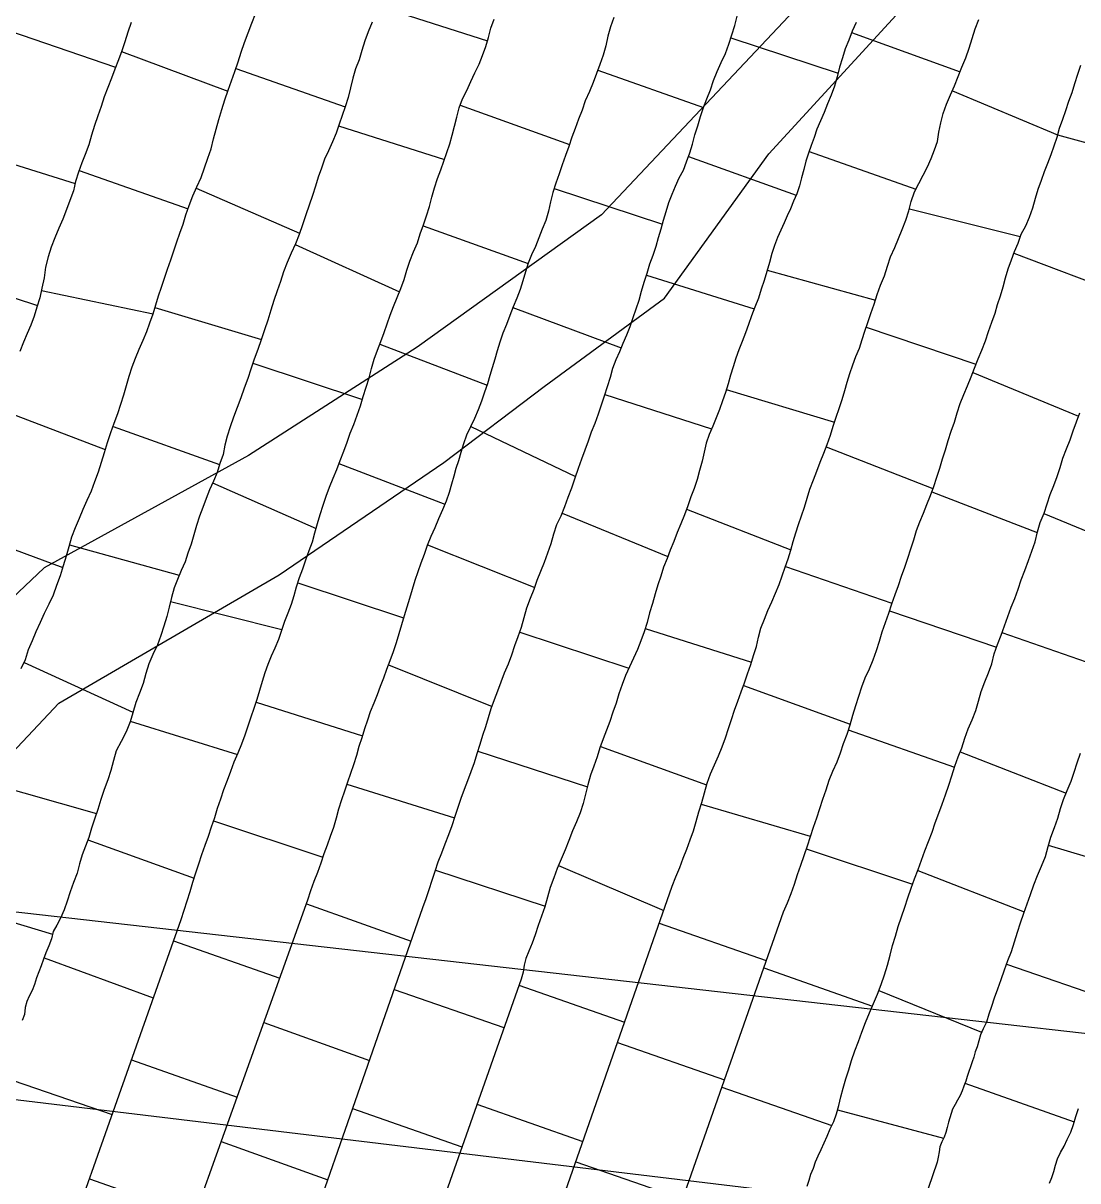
# Model space of a CAD drawing. Extents: x 703186 to 703989, y 1560402 to 1561368.
# Drawn here: x 703878.1 to 703919.84, y 1560635.93 to 1560681.77 of the extents above; entities that cross this region are included whole.
import ezdxf

# ---------------------------------------------------------------- set-up
doc = ezdxf.new("R2010")
doc.units = 0
for name, color, linetype in [('10124_2002_REAL', 30, 'Continuous'), ('AGROCAD PLL', 7, 'Continuous'), ('PANTE_2002', 7, 'Continuous')]:
    doc.layers.add(name, color=color, linetype=linetype)

msp = doc.modelspace()

# ---------------------------------------------------------------- linework, layer by layer
at = {"layer": '10124_2002_REAL'}
for points in [[(703877.2147, 1560626.0873), (703884.3525, 1560646.2816), (703884.4722, 1560646.6468), (703884.5976, 1560647.015), (703884.7132, 1560647.3811), (703884.821, 1560647.7558), (703884.9383, 1560648.1215), (703885.053, 1560648.4881), (703885.1792, 1560648.8529), (703885.3079, 1560649.2214), (703885.437, 1560649.5813), (703885.5603, 1560649.9451), (703885.6832, 1560650.3146), (703885.8005, 1560650.686), (703885.9226, 1560651.0608), (703886.0462, 1560651.4283), (703886.1836, 1560651.7933), (703886.3192, 1560652.1552), (703886.459, 1560652.5225), (703886.6072, 1560652.8794), (703886.7566, 1560653.2295), (703886.8885, 1560653.5838), (703887.0102, 1560653.9443), (703887.127, 1560654.2995), (703887.2489, 1560654.6504), (703887.3614, 1560655.0041), (703887.4644, 1560655.3623), (703887.5803, 1560655.7121), (703887.6861, 1560656.0528), (703887.8053, 1560656.3859), (703887.9302, 1560656.7194), (703888.0751, 1560657.0374), (703888.217, 1560657.3744), (703888.3356, 1560657.7395), (703888.4615, 1560658.0836), (703888.5864, 1560658.4242), (703888.7162, 1560658.7683), (703888.8222, 1560659.1048), (703888.9251, 1560659.4551), (703889.0433, 1560659.8129), (703889.1658, 1560660.1676), (703889.2891, 1560660.5209), (703889.4188, 1560660.8836), (703889.5494, 1560661.2336), (703889.6523, 1560661.5899), (703889.7517, 1560661.9577), (703889.861, 1560662.3151), (703889.9809, 1560662.6806), (703890.0896, 1560663.0442), (703890.2279, 1560663.3938), (703890.3715, 1560663.7496), (703890.5131, 1560664.101), (703890.6477, 1560664.4526), (703890.7912, 1560664.8178), (703890.9195, 1560665.1769), (703891.0412, 1560665.538), (703891.1916, 1560665.8826), (703891.3225, 1560666.2438), (703891.4562, 1560666.6138), (703891.5621, 1560666.9823), (703891.6772, 1560667.3539), (703891.7959, 1560667.7243), (703891.8866, 1560668.0899), (703891.9973, 1560668.4563), (703892.1264, 1560668.818), (703892.2586, 1560669.1641), (703892.3891, 1560669.5136), (703892.513, 1560669.8592), (703892.6272, 1560670.2015), (703892.7534, 1560670.5522), (703892.8988, 1560670.9055), (703893.044, 1560671.2618), (703893.1753, 1560671.6175), (703893.2879, 1560671.9807), (703893.4109, 1560672.3438), (703893.5567, 1560672.7063), (703893.7081, 1560673.073), (703893.817, 1560673.4304), (703893.945, 1560673.7872), (703894.0685, 1560674.143), (703894.187, 1560674.5083), (703894.28, 1560674.8756), (703894.386, 1560675.2496), (703894.5047, 1560675.6105), (703894.6272, 1560675.9581), (703894.7553, 1560676.3027), (703894.8751, 1560676.6442), (703894.983, 1560676.9855), (703895.0793, 1560677.3341), (703895.1745, 1560677.6884), (703895.2679, 1560678.0459), (703895.3629, 1560678.4127), (703895.49, 1560678.7654), (703895.6554, 1560679.1049), (703895.815, 1560679.4539), (703895.9771, 1560679.801), (703896.1493, 1560680.1446), (703896.2806, 1560680.4864), (703896.4117, 1560680.8456), (703896.5168, 1560681.2023), (703896.616, 1560681.5637), (703896.7466, 1560681.92)], [(703878.0291, 1560656.2216), (703878.1917, 1560656.577), (703878.3149, 1560656.9639), (703878.4787, 1560657.3215), (703878.622, 1560657.6796), (703878.7854, 1560658.0497), (703878.9497, 1560658.4102), (703879.1259, 1560658.7766), (703879.3032, 1560659.1384), (703879.4416, 1560659.512), (703879.5764, 1560659.9035), (703879.7033, 1560660.2895), (703879.8157, 1560660.6707), (703879.9232, 1560661.0444), (703880.0297, 1560661.4301), (703880.1677, 1560661.7988), (703880.3271, 1560662.1655), (703880.4733, 1560662.524), (703880.6371, 1560662.8857), (703880.802, 1560663.2491), (703880.9455, 1560663.6226), (703881.0873, 1560664.0039), (703881.2019, 1560664.3811), (703881.3154, 1560664.773), (703881.4392, 1560665.1684), (703881.5708, 1560665.5545), (703881.7065, 1560665.9331), (703881.8451, 1560666.3064), (703881.9702, 1560666.6771), (703882.0884, 1560667.0479), (703882.1949, 1560667.4172), (703882.2977, 1560667.7867), (703882.4104, 1560668.1636), (703882.5471, 1560668.5072), (703882.6922, 1560668.8614), (703882.8475, 1560669.2165), (703882.9964, 1560669.5522), (703883.1166, 1560669.9055), (703883.2419, 1560670.2612), (703883.349, 1560670.6177), (703883.4624, 1560670.9696), (703883.584, 1560671.3174), (703883.6928, 1560671.6746), (703883.8124, 1560672.0304), (703883.9459, 1560672.3986), (703884.0635, 1560672.7527), (703884.185, 1560673.1031), (703884.3057, 1560673.4572), (703884.434, 1560673.8128), (703884.5411, 1560674.1815), (703884.6784, 1560674.5531), (703884.8212, 1560674.9252), (703884.9793, 1560675.2894), (703885.1436, 1560675.6565), (703885.2769, 1560676.0367), (703885.4132, 1560676.4153), (703885.5405, 1560676.7914), (703885.6398, 1560677.1864), (703885.7468, 1560677.5741), (703885.8418, 1560677.9547), (703885.9667, 1560678.343), (703886.0874, 1560678.7309), (703886.2101, 1560679.1083), (703886.3448, 1560679.4859), (703886.4787, 1560679.8535), (703886.6131, 1560680.237), (703886.7338, 1560680.6186), (703886.8588, 1560681.0065), (703887.0043, 1560681.3819), (703887.1499, 1560681.7643), (703887.2928, 1560682.135)], [(703901.4858, 1560681.9861), (703901.3518, 1560681.6161), (703901.2464, 1560681.2521), (703901.1632, 1560680.8732), (703901.0572, 1560680.497), (703900.9257, 1560680.1332), (703900.7971, 1560679.7702), (703900.6616, 1560679.4127), (703900.5136, 1560679.0544), (703900.3508, 1560678.6915), (703900.2258, 1560678.3274), (703900.082, 1560677.9707), (703899.9474, 1560677.6014), (703899.8146, 1560677.2458), (703899.6961, 1560676.8852), (703899.5703, 1560676.5206), (703899.4367, 1560676.1613), (703899.3187, 1560675.798), (703899.19, 1560675.4274), (703899.0699, 1560675.0614), (703898.9713, 1560674.6866), (703898.8871, 1560674.3159), (703898.7838, 1560673.9563), (703898.6417, 1560673.606), (703898.5153, 1560673.27), (703898.3788, 1560672.9253), (703898.2272, 1560672.5935), (703898.0897, 1560672.266), (703897.9887, 1560671.919), (703897.8746, 1560671.5661), (703897.7685, 1560671.2241), (703897.6389, 1560670.8737), (703897.4982, 1560670.5315), (703897.3694, 1560670.1858), (703897.2302, 1560669.8378), (703897.092, 1560669.4935), (703896.9653, 1560669.1384), (703896.8579, 1560668.7964), (703896.766, 1560668.4605), (703896.6669, 1560668.1263), (703896.5699, 1560667.8199), (703896.4824, 1560667.4843), (703896.3602, 1560667.1519), (703896.2446, 1560666.8039), (703896.1055, 1560666.4527), (703895.9621, 1560666.109), (703895.8046, 1560665.7793), (703895.6523, 1560665.4473), (703895.5243, 1560665.114), (703895.4204, 1560664.7678), (703895.3266, 1560664.4419), (703895.2285, 1560664.1332), (703895.1411, 1560663.8266), (703895.052, 1560663.5189), (703894.9588, 1560663.1891), (703894.8399, 1560662.8387), (703894.7034, 1560662.5042), (703894.546, 1560662.1448), (703894.3887, 1560661.7889), (703894.2383, 1560661.4412), (703894.0969, 1560661.0847), (703893.9696, 1560660.7336), (703893.8434, 1560660.3895), (703893.7211, 1560660.0395), (703893.5995, 1560659.6959), (703893.4991, 1560659.3439), (703893.3873, 1560658.9919), (703893.2816, 1560658.6458), (703893.1759, 1560658.2968), (703893.0787, 1560657.9424), (703892.9764, 1560657.5848), (703892.8632, 1560657.2268), (703892.7476, 1560656.8755), (703892.6203, 1560656.5176), (703892.4854, 1560656.1797), (703892.3645, 1560655.8316), (703892.226, 1560655.4977), (703892.1091, 1560655.1674), (703891.9784, 1560654.8392), (703891.8409, 1560654.5002), (703891.726, 1560654.1722), (703891.6153, 1560653.8288), (703891.5044, 1560653.4753), (703891.3925, 1560653.1259), (703891.2988, 1560652.7647), (703891.1827, 1560652.4055), (703891.0559, 1560652.0635), (703890.9348, 1560651.7129), (703890.8244, 1560651.3613), (703890.7073, 1560651.0156), (703890.587, 1560650.6515), (703890.4857, 1560650.2849), (703890.3839, 1560649.9252), (703890.2591, 1560649.5703), (703890.1298, 1560649.2173), (703890.0077, 1560648.8729), (703889.8834, 1560648.5092), (703889.7492, 1560648.1377), (703889.6015, 1560647.7852), (703889.4687, 1560647.4196), (703889.3591, 1560647.0392), (703881.4257, 1560624.8938)], [(703886.8918, 1560626.5872), (703893.9184, 1560646.757), (703894.051, 1560647.1073), (703894.1739, 1560647.4677), (703894.2918, 1560647.8381), (703894.4111, 1560648.1969), (703894.5319, 1560648.5636), (703894.6759, 1560648.9177), (703894.8056, 1560649.2805), (703894.9473, 1560649.6404), (703895.0778, 1560650.0007), (703895.1945, 1560650.371), (703895.3239, 1560650.7255), (703895.4415, 1560651.0838), (703895.5717, 1560651.4344), (703895.7022, 1560651.7825), (703895.8346, 1560652.1366), (703895.9635, 1560652.4971), (703896.0717, 1560652.8567), (703896.1888, 1560653.2158), (703896.2883, 1560653.5755), (703896.4081, 1560653.9191), (703896.5139, 1560654.2791), (703896.6298, 1560654.6311), (703896.7581, 1560654.9825), (703896.8932, 1560655.3273), (703897.0153, 1560655.6899), (703897.1566, 1560656.0479), (703897.3094, 1560656.3946), (703897.4366, 1560656.758), (703897.5587, 1560657.1235), (703897.6969, 1560657.4877), (703897.8185, 1560657.8562), (703897.9294, 1560658.2348), (703898.0379, 1560658.6193), (703898.1783, 1560658.9944), (703898.3222, 1560659.3507), (703898.4406, 1560659.7116), (703898.5872, 1560660.0673), (703898.7296, 1560660.4267), (703898.872, 1560660.7926), (703898.9943, 1560661.1696), (703899.0996, 1560661.5429), (703899.229, 1560661.9109), (703899.3934, 1560662.261), (703899.5416, 1560662.6231), (703899.6753, 1560662.9955), (703899.8199, 1560663.3689), (703899.9493, 1560663.7654), (703900.0862, 1560664.1417), (703900.2186, 1560664.5113), (703900.3507, 1560664.876), (703900.4729, 1560665.2258), (703900.6016, 1560665.5824), (703900.7387, 1560665.9291), (703900.8723, 1560666.297), (703900.9969, 1560666.6583), (703901.1128, 1560667.017), (703901.2306, 1560667.3813), (703901.3438, 1560667.7476), (703901.4434, 1560668.1043), (703901.5778, 1560668.4444), (703901.7103, 1560668.7723), (703901.8514, 1560669.1018), (703901.9938, 1560669.4284), (703902.1247, 1560669.7625), (703902.2414, 1560670.1142), (703902.3603, 1560670.4593), (703902.4764, 1560670.7994), (703902.5799, 1560671.1524), (703902.6849, 1560671.5063), (703902.797, 1560671.867), (703902.9094, 1560672.2332), (703903.0318, 1560672.5849), (703903.1502, 1560672.934), (703903.2504, 1560673.2788), (703903.3586, 1560673.6165), (703903.4396, 1560673.9701), (703903.5514, 1560674.3083), (703903.6597, 1560674.6669), (703903.7839, 1560674.9964), (703903.9191, 1560675.3113), (703904.0632, 1560675.6356), (703904.2372, 1560675.9477), (703904.3546, 1560676.2811), (703904.4807, 1560676.6313), (703904.5874, 1560676.9795), (703904.69, 1560677.3392), (703904.802, 1560677.7014), (703904.9134, 1560678.067), (703905.0311, 1560678.426), (703905.1647, 1560678.7739), (703905.3037, 1560679.132), (703905.4294, 1560679.4932), (703905.5666, 1560679.8541), (703905.7267, 1560680.2106), (703905.8983, 1560680.5674), (703906.029, 1560680.9311), (703906.1514, 1560681.2998), (703906.2675, 1560681.6669), (703906.3639, 1560682.0415)], [(703895.9168, 1560625.068), (703903.7928, 1560647.6017), (703903.9334, 1560647.9726), (703904.0868, 1560648.3335), (703904.2247, 1560648.7048), (703904.3619, 1560649.0617), (703904.4993, 1560649.4258), (703904.63, 1560649.7935), (703904.7399, 1560650.1641), (703904.8464, 1560650.5352), (703904.9583, 1560650.9156), (703905.0643, 1560651.2979), (703905.1688, 1560651.6743), (703905.3046, 1560652.0442), (703905.4596, 1560652.4045), (703905.622, 1560652.7518), (703905.7683, 1560653.1112), (703905.8926, 1560653.4749), (703906.0156, 1560653.8369), (703906.1411, 1560654.1965), (703906.2582, 1560654.5625), (703906.3833, 1560654.9254), (703906.5184, 1560655.2862), (703906.6518, 1560655.6515), (703906.7757, 1560656.0106), (703906.8974, 1560656.369), (703907.0088, 1560656.7325), (703907.1293, 1560657.0812), (703907.2006, 1560657.4542), (703907.2981, 1560657.8188), (703907.4361, 1560658.1672), (703907.5746, 1560658.5149), (703907.7277, 1560658.8604), (703907.8834, 1560659.2002), (703908.0206, 1560659.5364), (703908.1364, 1560659.8791), (703908.2616, 1560660.2236), (703908.3777, 1560660.559), (703908.4842, 1560660.9025), (703908.5772, 1560661.2435), (703908.6794, 1560661.5815), (703908.7895, 1560661.9231), (703908.9059, 1560662.2598), (703909.02, 1560662.6053), (703909.1275, 1560662.9637), (703909.2425, 1560663.3175), (703909.3801, 1560663.6791), (703909.5161, 1560664.0321), (703909.6496, 1560664.3879), (703909.7862, 1560664.7413), (703909.921, 1560665.0879), (703910.0479, 1560665.4525), (703910.1628, 1560665.8059), (703910.2721, 1560666.1637), (703910.3934, 1560666.5161), (703910.5105, 1560666.8705), (703910.6154, 1560667.223), (703910.7086, 1560667.5582), (703910.8188, 1560667.9008), (703910.9328, 1560668.241), (703911.0589, 1560668.5708), (703911.1989, 1560668.9022), (703911.3122, 1560669.2353), (703911.417, 1560669.5657), (703911.5359, 1560669.9182), (703911.6505, 1560670.2774), (703911.7778, 1560670.6453), (703911.9064, 1560671.0185), (703912.0387, 1560671.3868), (703912.1857, 1560671.7656), (703912.3164, 1560672.1432), (703912.4272, 1560672.5163), (703912.5938, 1560672.8893), (703912.7422, 1560673.2422), (703912.8884, 1560673.5957), (703913.0391, 1560673.9647), (703913.1537, 1560674.3295), (703913.2497, 1560674.711), (703913.3754, 1560675.0818), (703913.5513, 1560675.4158), (703913.7256, 1560675.7499), (703913.8934, 1560676.0719), (703914.0439, 1560676.4036), (703914.173, 1560676.746), (703914.2845, 1560677.084), (703914.3474, 1560677.4465), (703914.4227, 1560677.8177), (703914.5082, 1560678.1918), (703914.6507, 1560678.561), (703914.8069, 1560678.923), (703914.9583, 1560679.2844), (703915.1101, 1560679.6508), (703915.2579, 1560680.0255), (703915.4164, 1560680.397), (703915.5406, 1560680.7745), (703915.6583, 1560681.1633), (703915.7845, 1560681.5447), (703915.9185, 1560681.9167)], [(703882.3816, 1560681.7892), (703882.2499, 1560681.4115), (703882.1228, 1560681.033), (703882.0047, 1560680.6727), (703881.8701, 1560680.3115), (703881.7322, 1560679.9482), (703881.5958, 1560679.5821), (703881.4544, 1560679.2142), (703881.3139, 1560678.8457), (703881.1849, 1560678.4682), (703881.0517, 1560678.095), (703880.9264, 1560677.7077), (703880.8133, 1560677.3317), (703880.7069, 1560676.9515), (703880.5618, 1560676.5725), (703880.4218, 1560676.2329), (703880.2941, 1560675.8712), (703880.1806, 1560675.5005), (703880.092, 1560675.1258), (703879.9498, 1560674.7503), (703879.8139, 1560674.3925), (703879.6669, 1560674.0106), (703879.5101, 1560673.6443), (703879.3596, 1560673.271), (703879.2125, 1560672.8906), (703879.0869, 1560672.5106), (703878.9861, 1560672.1109), (703878.929, 1560671.6842), (703878.8442, 1560671.2803), (703878.7633, 1560670.893), (703878.6462, 1560670.5232), (703878.5358, 1560670.1616), (703878.4032, 1560669.8142), (703878.2582, 1560669.4732), (703878.1125, 1560669.1314), (703877.9651, 1560668.7707)], [(703891.9162, 1560681.8006), (703891.7585, 1560681.4287), (703891.6197, 1560681.0609), (703891.5117, 1560680.6881), (703891.3957, 1560680.3161), (703891.262, 1560679.9555), (703891.1437, 1560679.5867), (703891.051, 1560679.2038), (703890.9592, 1560678.8225), (703890.85, 1560678.459), (703890.7278, 1560678.1098), (703890.6058, 1560677.7641), (703890.4932, 1560677.4075), (703890.3431, 1560677.0734), (703890.1904, 1560676.7176), (703890.0349, 1560676.3756), (703889.9053, 1560676.0256), (703889.7746, 1560675.6655), (703889.6727, 1560675.3151), (703889.553, 1560674.94), (703889.4268, 1560674.5665), (703889.2896, 1560674.1808), (703889.1581, 1560673.7815), (703889.0221, 1560673.3964), (703888.8765, 1560673.0241), (703888.7092, 1560672.6569), (703888.5511, 1560672.2871), (703888.4118, 1560671.9195), (703888.287, 1560671.5394), (703888.1539, 1560671.1688), (703888.0266, 1560670.7807), (703887.9049, 1560670.3969), (703887.7817, 1560670.0108), (703887.6513, 1560669.6219), (703887.5265, 1560669.2342), (703887.3861, 1560668.8451), (703887.2396, 1560668.4571), (703887.11, 1560668.0672), (703886.9885, 1560667.6966), (703886.8483, 1560667.3178), (703886.712, 1560666.9357), (703886.5776, 1560666.5499), (703886.4337, 1560666.1701), (703886.2919, 1560665.7818), (703886.1776, 1560665.4102), (703886.0787, 1560665.0521), (703886.0151, 1560664.6846), (703885.8846, 1560664.3284), (703885.7746, 1560663.9812), (703885.632, 1560663.6386), (703885.4804, 1560663.2946), (703885.3475, 1560662.944), (703885.2095, 1560662.5891), (703885.0827, 1560662.2405), (703884.9576, 1560661.88), (703884.8623, 1560661.5099), (703884.7459, 1560661.1445), (703884.6147, 1560660.7784), (703884.5104, 1560660.4331), (703884.3585, 1560660.0907), (703884.2045, 1560659.7444), (703884.0811, 1560659.4044), (703883.9733, 1560659.0241), (703883.8788, 1560658.6449), (703883.7949, 1560658.273), (703883.6718, 1560657.8888), (703883.5571, 1560657.5213), (703883.4233, 1560657.1472), (703883.2376, 1560656.7711), (703883.0802, 1560656.3975), (703882.9586, 1560656.0148), (703882.8464, 1560655.6162), (703882.711, 1560655.2442), (703882.5683, 1560654.8633), (703882.4435, 1560654.4645), (703882.3318, 1560654.1055), (703882.1818, 1560653.7114), (703881.985, 1560653.3213), (703881.7851, 1560652.9556), (703881.6732, 1560652.5672), (703881.5776, 1560652.1817), (703881.4477, 1560651.8015), (703881.3096, 1560651.4199), (703881.1752, 1560651.0234), (703881.0611, 1560650.6321), (703880.9251, 1560650.2536), (703880.8112, 1560649.8887), (703880.6994, 1560649.5258), (703880.5761, 1560649.1847), (703880.4353, 1560648.8397), (703880.3329, 1560648.4832), (703880.235, 1560648.1108), (703880.1001, 1560647.7404), (703879.9694, 1560647.3724), (703879.842, 1560647.0049), (703879.7207, 1560646.6587), (703879.5782, 1560646.3352), (703879.434, 1560646.0557), (703879.2958, 1560645.8078), (703879.2264, 1560645.5184), (703879.1203, 1560645.234), (703879.0036, 1560644.9639), (703878.9077, 1560644.7021), (703878.8204, 1560644.4429), (703878.7211, 1560644.2105), (703878.6278, 1560643.9663), (703878.5451, 1560643.7111), (703878.4637, 1560643.4652), (703878.3463, 1560643.2389), (703878.2461, 1560643.0289), (703878.1883, 1560642.7892), (703878.1525, 1560642.5198), (703878.0604, 1560642.2846)], [(703911.0652, 1560681.7916), (703910.9102, 1560681.4458), (703910.7814, 1560681.0909), (703910.641, 1560680.7451), (703910.5255, 1560680.3894), (703910.4124, 1560680.0231), (703910.3216, 1560679.6474), (703910.2093, 1560679.2739), (703910.0783, 1560678.9148), (703909.941, 1560678.5729), (703909.7994, 1560678.2325), (703909.6518, 1560677.8975), (703909.5108, 1560677.5751), (703909.4065, 1560677.2402), (703909.2886, 1560676.9275), (703909.1776, 1560676.6151), (703909.0802, 1560676.2969), (703908.9928, 1560675.9753), (703908.904, 1560675.6459), (703908.8213, 1560675.3294), (703908.7162, 1560675.0153), (703908.5916, 1560674.7139), (703908.4747, 1560674.4155), (703908.3452, 1560674.136), (703908.2215, 1560673.8557), (703908.0934, 1560673.5756), (703907.9594, 1560673.2751), (703907.836, 1560672.9635), (703907.7262, 1560672.6422), (703907.6361, 1560672.2933), (703907.5381, 1560671.9384), (703907.4264, 1560671.582), (703907.3101, 1560671.2278), (703907.2006, 1560670.8729), (703907.0624, 1560670.5267), (703906.9328, 1560670.1756), (703906.8122, 1560669.8322), (703906.6942, 1560669.4991), (703906.552, 1560669.1604), (703906.4281, 1560668.8281), (703906.3129, 1560668.4982), (703906.2086, 1560668.1632), (703906.1029, 1560667.8268), (703905.9979, 1560667.4926), (703905.8942, 1560667.1473), (703905.7833, 1560666.8079), (703905.6654, 1560666.4679), (703905.5347, 1560666.1378), (703905.3954, 1560665.8138), (703905.2519, 1560665.4798), (703905.133, 1560665.139), (703905.0489, 1560664.7848), (703904.9733, 1560664.4201), (703904.8736, 1560664.0501), (703904.7767, 1560663.6921), (703904.6553, 1560663.3483), (703904.526, 1560663.0075), (703904.4085, 1560662.6495), (703904.2727, 1560662.3011), (703904.1295, 1560661.9497), (703903.9858, 1560661.5992), (703903.8522, 1560661.249), (703903.714, 1560660.9025), (703903.5848, 1560660.5666), (703903.4512, 1560660.2247), (703903.3348, 1560659.877), (703903.2237, 1560659.5241), (703903.1141, 1560659.1686), (703903.0074, 1560658.791), (703902.8946, 1560658.421), (703902.7956, 1560658.0414), (703902.6777, 1560657.6711), (703902.5451, 1560657.3147), (703902.4145, 1560656.9641), (703902.2599, 1560656.6204), (703902.1019, 1560656.2819), (703901.9401, 1560655.9376), (703901.8044, 1560655.5885), (703901.6793, 1560655.2116), (703901.5666, 1560654.8439), (703901.4412, 1560654.483), (703901.3203, 1560654.1219), (703901.1862, 1560653.7771), (703901.056, 1560653.4262), (703900.9273, 1560653.0707), (703900.8131, 1560652.7138), (703900.684, 1560652.3495), (703900.5519, 1560651.992), (703900.4538, 1560651.6137), (703900.3518, 1560651.2435), (703900.2604, 1560650.8707), (703900.1407, 1560650.5027), (703900.0013, 1560650.143), (703899.8493, 1560649.7849), (703899.7025, 1560649.4094), (703899.5545, 1560649.0335), (703899.3905, 1560648.6666), (703899.2322, 1560648.2971), (703899.1014, 1560647.923), (703898.9653, 1560647.5478), (703898.8569, 1560647.1642), (703898.747, 1560646.774), (703898.6116, 1560646.4099), (703898.4886, 1560646.0369), (703898.3687, 1560645.6729), (703898.2486, 1560645.3433), (703898.1176, 1560645.018), (703898.0001, 1560644.7299), (703897.9273, 1560644.4742), (703897.8872, 1560644.1915), (703897.8071, 1560643.9225), (703891.4471, 1560625.8741)], [(703919.9425, 1560680.0837), (703919.8273, 1560679.7299), (703919.7158, 1560679.3654), (703919.6027, 1560679.0112), (703919.474, 1560678.6659), (703919.3516, 1560678.2988), (703919.2295, 1560677.9463), (703919.1079, 1560677.5974), (703919.0106, 1560677.2418), (703918.898, 1560676.8945), (703918.7699, 1560676.5591), (703918.6463, 1560676.2136), (703918.5152, 1560675.8815), (703918.3888, 1560675.5331), (703918.2632, 1560675.1802), (703918.1487, 1560674.8203), (703918.0427, 1560674.439), (703917.9185, 1560674.0726), (703917.7679, 1560673.7311), (703917.5903, 1560673.401), (703917.4711, 1560673.0463), (703917.3284, 1560672.7162), (703917.2014, 1560672.3796), (703917.0716, 1560672.0298), (703916.9679, 1560671.6688), (703916.8701, 1560671.3164), (703916.7677, 1560670.9557), (703916.6509, 1560670.6108), (703916.5514, 1560670.2688), (703916.4247, 1560669.9166), (703916.2918, 1560669.5509), (703916.1692, 1560669.1794), (703916.0246, 1560668.8103), (703915.8831, 1560668.4567), (703915.7454, 1560668.0934), (703915.6019, 1560667.7464), (703915.4625, 1560667.3902), (703915.3207, 1560667.0465), (703915.1678, 1560666.6943), (703915.0554, 1560666.3271), (703914.9432, 1560665.9581), (703914.8226, 1560665.6005), (703914.7038, 1560665.2331), (703914.5937, 1560664.865), (703914.479, 1560664.5083), (703914.3705, 1560664.137), (703914.2489, 1560663.7766), (703914.1354, 1560663.4111), (703913.996, 1560663.0508), (703913.8586, 1560662.6991), (703913.7231, 1560662.3513), (703913.5754, 1560662.0059), (703913.444, 1560661.6618), (703913.3355, 1560661.3011), (703913.2171, 1560660.9389), (703913.0979, 1560660.5774), (703912.9802, 1560660.2145), (703912.848, 1560659.8537), (703912.7293, 1560659.4935), (703912.6056, 1560659.1299), (703912.4732, 1560658.7672), (703912.3483, 1560658.3995), (703912.2205, 1560658.0255), (703912.0915, 1560657.6573), (703911.9793, 1560657.2837), (703911.857, 1560656.9115), (703911.724, 1560656.5476), (703911.582, 1560656.1884), (703911.4188, 1560655.8351), (703911.2818, 1560655.4745), (703911.1612, 1560655.1077), (703911.0386, 1560654.7358), (703910.9287, 1560654.3553), (703910.8256, 1560653.9781), (703910.6941, 1560653.6034), (703910.5598, 1560653.2315), (703910.4386, 1560652.868), (703910.3003, 1560652.5037), (703910.1335, 1560652.1396), (703909.984, 1560651.7808), (703909.8662, 1560651.4032), (703909.7439, 1560651.0349), (703909.6225, 1560650.6638), (703909.5012, 1560650.2949), (703909.3741, 1560649.9248), (703909.2432, 1560649.5537), (703909.1261, 1560649.1781), (703909.002, 1560648.8022), (703908.8696, 1560648.4201), (703908.7398, 1560648.0494), (703908.6173, 1560647.6694), (703908.4863, 1560647.2958), (703908.3371, 1560646.9257), (703908.1874, 1560646.5621), (703900.9762, 1560626.0519)], [(703909.1368, 1560635.7241), (703909.2095, 1560635.9593), (703909.2793, 1560636.198), (703909.3754, 1560636.4385), (703909.4629, 1560636.679), (703909.5623, 1560636.9253), (703909.6876, 1560637.1727), (703909.8062, 1560637.4337), (703909.916, 1560637.7035), (703910.039, 1560637.9878), (703910.1822, 1560638.2786), (703910.2944, 1560638.5906), (703910.3823, 1560638.9173), (703910.4625, 1560639.26), (703910.5548, 1560639.6052), (703910.6545, 1560639.9664), (703910.7767, 1560640.3303), (703910.8816, 1560640.6998), (703911.0127, 1560641.0739), (703911.1571, 1560641.4499), (703911.2951, 1560641.8219), (703911.442, 1560642.2014), (703911.5991, 1560642.5774), (703911.7565, 1560642.9515), (703911.9098, 1560643.3277), (703912.0607, 1560643.7011), (703912.1923, 1560644.0885), (703912.308, 1560644.4752), (703912.411, 1560644.8602), (703912.5143, 1560645.2446), (703912.6231, 1560645.6246), (703912.737, 1560646.0062), (703912.867, 1560646.3853), (703912.9967, 1560646.7654), (703913.1149, 1560647.14), (703913.2415, 1560647.5179), (703913.3807, 1560647.8891), (703913.5227, 1560648.2571), (703913.6495, 1560648.6305), (703913.7881, 1560649), (703913.9297, 1560649.3712), (703914.0722, 1560649.7366), (703914.1984, 1560650.109), (703914.3397, 1560650.4828), (703914.4741, 1560650.8429), (703914.604, 1560651.2196), (703914.7339, 1560651.5927), (703914.8518, 1560651.9649), (703914.9751, 1560652.344), (703915.1063, 1560652.7125), (703915.2502, 1560653.0802), (703915.3754, 1560653.4526), (703915.5067, 1560653.8243), (703915.664, 1560654.1855), (703915.8124, 1560654.554), (703915.9066, 1560654.929), (703916.0172, 1560655.3079), (703916.1564, 1560655.6824), (703916.3111, 1560656.0409), (703916.4348, 1560656.4059), (703916.5348, 1560656.7916), (703916.661, 1560657.1602), (703916.8052, 1560657.5343), (703916.9343, 1560657.9067), (703917.0723, 1560658.2704), (703917.2013, 1560658.6385), (703917.3559, 1560658.9855), (703917.4784, 1560659.3601), (703917.6056, 1560659.7313), (703917.7508, 1560660.0991), (703917.8938, 1560660.4859), (703918.0264, 1560660.8559), (703918.1477, 1560661.2367), (703918.2417, 1560661.6221), (703918.3562, 1560662.0026), (703918.5062, 1560662.3692), (703918.6248, 1560662.7372), (703918.7532, 1560663.104), (703918.894, 1560663.462), (703919.024, 1560663.816), (703919.1472, 1560664.18), (703919.2523, 1560664.5419), (703919.3881, 1560664.9099), (703919.5442, 1560665.2713), (703919.6608, 1560665.621), (703919.7885, 1560665.9864), (703919.9222, 1560666.3366)], [(703919.937, 1560652.85), (703919.7995, 1560652.4724), (703919.6871, 1560652.0992), (703919.5652, 1560651.7374), (703919.412, 1560651.3741), (703919.2658, 1560651.0201), (703919.148, 1560650.6535), (703919.0388, 1560650.2748), (703918.9039, 1560649.9041), (703918.7622, 1560649.5295), (703918.6493, 1560649.1522), (703918.5438, 1560648.7605), (703918.3925, 1560648.3765), (703918.2286, 1560648.0091), (703918.092, 1560647.6324), (703917.9574, 1560647.2574), (703917.8277, 1560646.8852), (703917.6969, 1560646.5111), (703917.5668, 1560646.1352), (703917.4402, 1560645.7643), (703917.3257, 1560645.3819), (703917.2004, 1560645.0011), (703917.0571, 1560644.6366), (703916.9301, 1560644.2686), (703916.7975, 1560643.8886), (703916.6627, 1560643.5255), (703916.5364, 1560643.1665), (703916.4207, 1560642.8313), (703916.3198, 1560642.5243), (703916.2278, 1560642.2184), (703916.0949, 1560641.9532), (703915.9865, 1560641.7104), (703915.9246, 1560641.4686), (703915.8586, 1560641.2409), (703915.7793, 1560641.0334), (703915.7227, 1560640.8342), (703915.6654, 1560640.6382), (703915.5964, 1560640.4433), (703915.5239, 1560640.2551), (703915.464, 1560640.0644), (703915.4044, 1560639.8725), (703915.3364, 1560639.6799), (703915.2688, 1560639.4918), (703915.1831, 1560639.3101), (703915.0822, 1560639.1309), (703914.9875, 1560638.951), (703914.8885, 1560638.7699), (703914.8251, 1560638.5998), (703914.773, 1560638.4292), (703914.718, 1560638.2504), (703914.67, 1560638.0497), (703914.6188, 1560637.8495), (703914.5471, 1560637.6608), (703914.4549, 1560637.4781), (703914.3862, 1560637.2822), (703914.3584, 1560637.0833), (703914.32, 1560636.8722), (703914.2769, 1560636.6682), (703913.2126, 1560633.5471)], [(703918.7245, 1560635.8388), (703918.8094, 1560636.0673), (703918.8954, 1560636.2987), (703918.9604, 1560636.5483), (703919.0376, 1560636.7982), (703919.1562, 1560637.0512), (703919.2969, 1560637.3063), (703919.4262, 1560637.5711), (703919.5592, 1560637.855), (703919.6689, 1560638.1556), (703919.7616, 1560638.4764), (703919.8677, 1560638.7965)]]:
    msp.add_lwpolyline(points, dxfattribs=at)
at = {"layer": 'AGROCAD PLL', "color": 1, "true_color": 0xff0000}
for points in [[(703892.1394, 1560682.446), (703896.4758, 1560681.0631)], [(703910.8902, 1560681.3907), (703915.182, 1560679.8331)], [(703886.5209, 1560679.974), (703890.8494, 1560678.457)], [(703886.5209, 1560679.974), (703890.8493, 1560678.457)], [(703895.4024, 1560678.5223), (703899.7225, 1560676.9655)], [(703880.3178, 1560675.9384), (703884.628, 1560674.4166)], [(703917.3082, 1560672.6626), (703921.5666, 1560671.0559)], [(703874.1249, 1560672.0843), (703878.6653, 1560670.5834)], [(703897.4873, 1560670.5022), (703901.7681, 1560668.9072)], [(703911.4704, 1560669.7239), (703915.8088, 1560668.2606)], [(703887.1882, 1560668.3025), (703891.5271, 1560666.8603)], [(703877.0845, 1560666.5038), (703881.3494, 1560664.8817)], [(703895.8134, 1560665.7977), (703899.9668, 1560663.8135)], [(703894.1058, 1560661.1071), (703898.3466, 1560659.4251)], [(703897.7535, 1560657.6593), (703902.0785, 1560656.2321)], [(703878.1369, 1560656.4571), (703882.4496, 1560654.484)], [(703896.1002, 1560652.9442), (703900.4312, 1560651.5318)], [(703885.6388, 1560650.1812), (703889.9633, 1560648.7429)], [(703918.6712, 1560649.2255), (703923.0484, 1560647.9157)], [(703894.4238, 1560648.2354), (703898.7566, 1560646.8081)], [(703878.9287, 1560644.7594), (703883.2544, 1560643.1748)], [(703907.4138, 1560644.3618), (703911.7138, 1560642.85)], [(703892.7876, 1560643.511), (703897.1291, 1560641.9986)], [(703877.2854, 1560640.0536), (703881.6226, 1560638.5581)], [(703915.3767, 1560639.7942), (703919.7012, 1560638.2673)], [(703905.7554, 1560639.6449), (703910.1024, 1560638.1165)], [(703891.1427, 1560638.7893), (703895.4673, 1560637.2827)]]:
    msp.add_lwpolyline(points, dxfattribs=at)
at = {"layer": 'AGROCAD PLL', "color": 5, "true_color": 0x0000ff}
for points in [[(703877.568, 1560681.459), (703881.763, 1560680.0293)], [(703900.8462, 1560679.9089), (703905.0312, 1560678.4263)], [(703900.8462, 1560679.9089), (703905.0312, 1560678.4263)], [(703890.5853, 1560677.6993), (703894.7805, 1560676.3746)], [(703893.9307, 1560673.7473), (703898.0858, 1560672.2567)], [(703893.9307, 1560673.7473), (703898.0869, 1560672.2563)], [(703907.5505, 1560671.9834), (703911.8315, 1560670.8012)], [(703883.3166, 1560670.5099), (703887.5297, 1560669.2442)], [(703883.3166, 1560670.5099), (703887.5301, 1560669.2441)], [(703901.1284, 1560667.0652), (703905.347, 1560665.7011)], [(703904.3577, 1560662.5191), (703908.4865, 1560660.9098)], [(703904.3577, 1560662.5191), (703908.4862, 1560660.9099)], [(703888.9736, 1560659.6019), (703893.155, 1560658.2206)], [(703902.7189, 1560657.8005), (703906.9256, 1560656.4612)], [(703892.5557, 1560656.3559), (703896.6611, 1560654.7169)], [(703887.3239, 1560654.8863), (703891.5276, 1560653.5492)], [(703882.3402, 1560654.1326), (703886.5798, 1560652.8135)], [(703909.0908, 1560649.0711), (703913.3025, 1560647.6806)], [(703875.0199, 1560646.9809), (703879.2688, 1560645.6953)], [(703889.3106, 1560646.9039), (703893.4526, 1560645.42)], [(703897.7223, 1560643.6819), (703901.9073, 1560642.2072)], [(703911.9641, 1560643.4622), (703916.0342, 1560641.8173)], [(703887.6244, 1560642.1968), (703891.8077, 1560640.6982)], [(703882.3886, 1560640.7254), (703886.568, 1560639.2481)], [(703896.0605, 1560638.9661), (703900.2576, 1560637.4872)], [(703910.3354, 1560638.743), (703914.5244, 1560637.6159)], [(703880.7224, 1560636.0112), (703884.8817, 1560634.541)]]:
    msp.add_lwpolyline(points, dxfattribs=at)
at = {"layer": 'AGROCAD PLL', "color": 3, "true_color": 0x00ff00}
for points in [[(703906.1146, 1560681.1888), (703910.354, 1560679.7814)], [(703881.9948, 1560680.646), (703886.2005, 1560679.0788)], [(703914.8779, 1560679.0925), (703919.0399, 1560677.3489)], [(703919.0389, 1560677.3452), (703923.3369, 1560676.1691)], [(703875.8987, 1560676.7557), (703880.1605, 1560675.4155)], [(703904.429, 1560676.4878), (703908.6906, 1560674.9533)], [(703909.2043, 1560676.6903), (703913.4315, 1560675.1883)], [(703884.9542, 1560675.2317), (703889.0433, 1560673.4566)], [(703899.1214, 1560675.2183), (703903.4036, 1560673.8132)], [(703913.1763, 1560674.4193), (703917.5617, 1560673.3158)], [(703888.8691, 1560673.008), (703892.9904, 1560671.1303)], [(703902.7707, 1560671.7824), (703907.0366, 1560670.4567)], [(703878.8241, 1560671.1842), (703883.242, 1560670.2614)], [(703878.8241, 1560671.1842), (703883.242, 1560670.2614)], [(703892.2162, 1560669.0531), (703896.4628, 1560667.431)], [(703915.6814, 1560667.9387), (703919.8722, 1560666.2056)], [(703905.9271, 1560667.2569), (703910.2129, 1560665.9698)], [(703881.6583, 1560665.7987), (703885.872, 1560664.2885)], [(703909.8813, 1560664.9858), (703914.1085, 1560663.3417)], [(703890.5994, 1560664.3264), (703894.792, 1560662.7214)], [(703885.6012, 1560663.5687), (703889.699, 1560661.7628)], [(703914.059, 1560663.2137), (703918.2358, 1560661.5977)], [(703899.4347, 1560662.3619), (703903.6169, 1560660.6502)], [(703918.4972, 1560662.3472), (703922.6304, 1560660.656)], [(703875.4312, 1560661.788), (703879.679, 1560660.2155)], [(703879.9412, 1560661.1098), (703884.279, 1560659.912)], [(703908.2723, 1560660.2545), (703912.4839, 1560658.7966)], [(703883.9331, 1560658.8626), (703888.3443, 1560657.7633)], [(703912.3841, 1560658.505), (703916.6279, 1560657.0635)], [(703916.8401, 1560657.6349), (703921.0803, 1560656.165)], [(703906.6139, 1560655.5477), (703910.8334, 1560654.0068)], [(703910.7567, 1560653.7819), (703914.9627, 1560652.3058)], [(703900.9486, 1560653.1295), (703905.1505, 1560651.6083)], [(703915.1884, 1560652.9224), (703919.3748, 1560651.284)], [(703876.6721, 1560651.6969), (703881.0033, 1560650.4712)], [(703890.9112, 1560651.6377), (703895.1721, 1560650.2998)], [(703904.937, 1560650.843), (703909.2504, 1560649.5742)], [(703880.6665, 1560649.4347), (703884.8719, 1560647.9145)], [(703899.2859, 1560648.4224), (703903.4553, 1560646.6361)], [(703913.5064, 1560648.2149), (703917.7237, 1560646.5876)], [(703903.2781, 1560646.1292), (703907.5146, 1560644.6485)], [(703884.0549, 1560645.4396), (703888.2543, 1560643.9553)], [(703917.0141, 1560644.512), (703921.3078, 1560643.0302)], [(703901.6284, 1560641.4092), (703905.8561, 1560639.9315)], [(703885.9381, 1560637.4897), (703890.1627, 1560635.9763)], [(703899.9787, 1560636.6892), (703904.1977, 1560635.2146)]]:
    msp.add_lwpolyline(points, dxfattribs=at)
at = {"layer": 'PANTE_2002'}
for points in [[(703949.7314, 1560803.0812), (703949.2552, 1560789.5874), (703949.2552, 1560781.3324), (703949.5727, 1560775.7761), (703948.3027, 1560767.0449), (703945.4451, 1560760.0599), (703943.3814, 1560753.3924), (703942.7464, 1560743.2323), (703941.3176, 1560735.6123), (703941.4764, 1560730.5323), (703940.8414, 1560725.4523), (703934.9676, 1560716.086), (703924.8076, 1560703.2273), (703915.7588, 1560691.6385), (703908.6151, 1560682.2722), (703900.9951, 1560674.1759), (703893.6925, 1560668.9372), (703887.025, 1560664.6509), (703878.9288, 1560660.2059), (703872.8963, 1560654.4909), (703868.1576, 1560647.6616), (703526.529, 1560686.4607)], [(703964.832, 1560636.6822), (703872.1098, 1560647.2127), (703872.1098, 1560647.2127), (703874.5869, 1560649.6014), (703879.5082, 1560654.8402), (703888.2395, 1560659.9202), (703894.7482, 1560664.3652), (703898.717, 1560667.3814), (703903.4795, 1560670.8739), (703907.607, 1560676.589), (703916.497, 1560686.2727), (703924.2758, 1560698.179)], [(703499.8258, 1560612.4728), (703523.0763, 1560681.6796), (703523.7257, 1560681.6202), (703529.902, 1560681.0554), (703961.7243, 1560629.0467)]]:
    msp.add_lwpolyline(points, dxfattribs=at)

doc.saveas('drawing.dxf')
